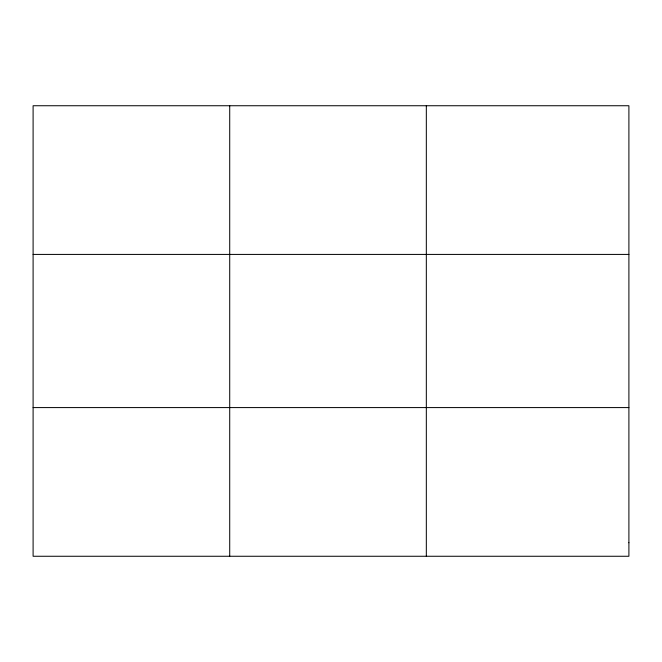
<?xml version="1.0" encoding="UTF-8"?>
<svg xmlns="http://www.w3.org/2000/svg" width="662" height="662" viewBox="0 0 662 662"><rect width="100%" height="100%" fill="white"/><g stroke="black" fill="none" stroke-linecap="round" stroke-linejoin="round"><path stroke-width="0.99" d="M229.714 105.738L229.714 556.262M426.328 105.738L426.328 556.262M33.1 254.415L628.9 254.415M33.1 407.585L628.9 407.585M628.9 542.741L628.9 556.262L33.1 556.262L33.1 105.738L628.9 105.738L628.9 542.741"/></g></svg>
